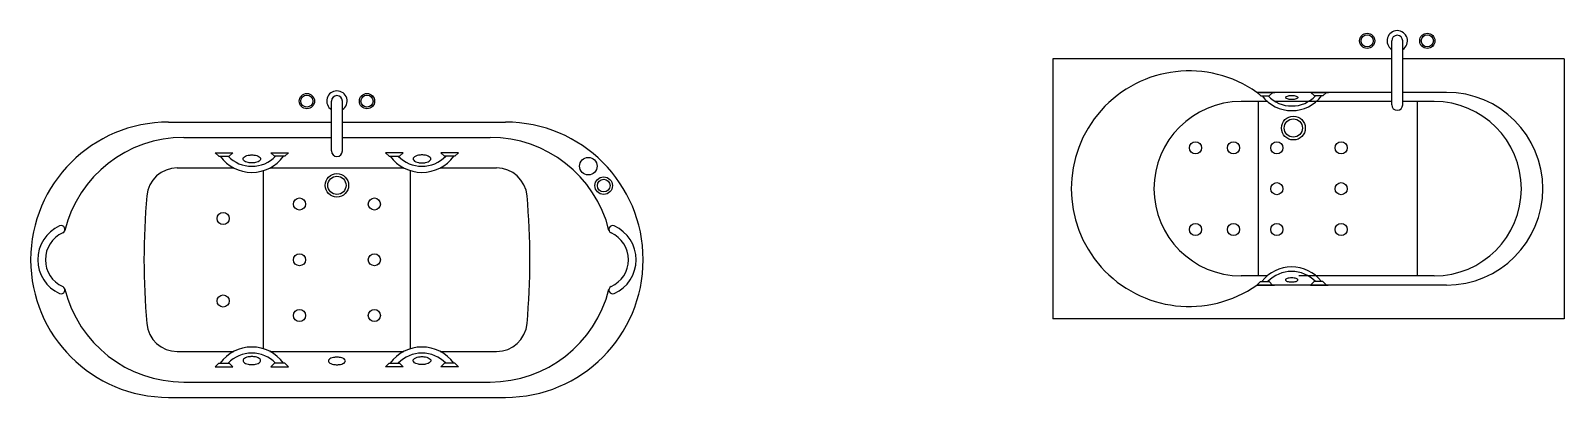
# Model space of a CAD drawing. Header units: inches. Extents: x -1249499 to 290957, y -589671 to 1013543.
# Drawn here: x -1089700 to -1084692, y 307500 to 308699 of the extents above; entities that cross this region are included whole.
import ezdxf

# ---------------------------------------------------------------- set-up
doc = ezdxf.new("R2010")
doc.units = ezdxf.units.IN
doc.header["$MEASUREMENT"] = 0
doc.layers.add('BATH', color=4, linetype='Continuous')

msp = doc.modelspace()

# ---------------------------------------------------------------- linework, layer by layer
at = {"layer": 'BATH'}
for p, q in [((-1085256.1, 308456.7), (-1085256.1, 308665.8)), ((-1085220.1, 308456.7), (-1085220.1, 308665.8)), ((-1086362.5, 308607.3), (-1086362.5, 307757.3)), ((-1085256.1, 308607.3), (-1086362.5, 308607.3)), ((-1084692.5, 308607.3), (-1085220.1, 308607.3)), ((-1084692.5, 308607.3), (-1084692.5, 307757.3)), ((-1085256.1, 308497.3), (-1085696.1, 308497.3)), ((-1085695.6, 308497.3), (-1085638.1, 308497.3)), ((-1085683.7, 308485.5), (-1085695.6, 308497.3)), ((-1085683.7, 308485.5), (-1085656.2, 308485.5)), ((-1085656.2, 308485.5), (-1085644.3, 308497.3)), ((-1085508.4, 308485.5), (-1085520.2, 308497.3)), ((-1085520.2, 308497.3), (-1085462.8, 308497.3)), ((-1085480.9, 308485.5), (-1085508.4, 308485.5)), ((-1085480.9, 308485.5), (-1085469, 308497.3)), ((-1085077.5, 308497.3), (-1085220.1, 308497.3)), ((-1088718.3, 308305.8), (-1088718.3, 308468.8)), ((-1088682.3, 308305.8), (-1088682.3, 308468.8)), ((-1085662.3, 308467.3), (-1085747.5, 308467.3)), ((-1085692.5, 308467.3), (-1085692.5, 307897.3)), ((-1085528.2, 308467.3), (-1085636.4, 308467.3)), ((-1085256.1, 308467.3), (-1085559.8, 308467.3)), ((-1085117.5, 308467.3), (-1085220.1, 308467.3)), ((-1085172.5, 308467.3), (-1085172.5, 307897.3)), ((-1089250.3, 308400.1), (-1088718.3, 308400.1)), ((-1088682.3, 308400.1), (-1088150.3, 308400.1)), ((-1089200.3, 308350.1), (-1088718.3, 308350.1)), ((-1088682.3, 308350.1), (-1088200.3, 308350.1)), ((-1089085.7, 308288.3), (-1089097.6, 308300.1)), ((-1089097.6, 308300.1), (-1089040.1, 308300.1)), ((-1089085.7, 308288.3), (-1089051.9, 308288.3)), ((-1089051.9, 308288.3), (-1089040.1, 308300.1)), ((-1088916, 308300.1), (-1088858.5, 308300.1)), ((-1088904.1, 308288.3), (-1088916, 308300.1)), ((-1088870.4, 308288.3), (-1088904.1, 308288.3)), ((-1088870.4, 308288.3), (-1088858.5, 308300.1)), ((-1088530.2, 308288.3), (-1088542, 308300.1)), ((-1088484.5, 308300.1), (-1088542, 308300.1)), ((-1088530.2, 308288.3), (-1088496.4, 308288.3)), ((-1088496.4, 308288.3), (-1088484.5, 308300.1)), ((-1088303, 308300.1), (-1088360.5, 308300.1)), ((-1088348.6, 308288.3), (-1088360.5, 308300.1)), ((-1088314.8, 308288.3), (-1088348.6, 308288.3)), ((-1088314.8, 308288.3), (-1088303, 308300.1)), ((-1089221.5, 308250.1), (-1089037.3, 308250.1)), ((-1088940.3, 307658.9), (-1088940.3, 308241.2)), ((-1088918.8, 308250.1), (-1088481.8, 308250.1)), ((-1088460.3, 307658.9), (-1088460.3, 308241.2)), ((-1088363.2, 308250.1), (-1088179, 308250.1)), ((-1085662.8, 307897.3), (-1085747.5, 307897.3)), ((-1085117.5, 307897.3), (-1085559.8, 307897.3)), ((-1085684.2, 307879), (-1085696.1, 307867.3)), ((-1085077.5, 307867.3), (-1085696.1, 307867.3)), ((-1085696.1, 307867.3), (-1085638.6, 307867.3)), ((-1085684.2, 307879), (-1085656.7, 307879)), ((-1085656.7, 307879), (-1085644.9, 307867.3)), ((-1085508.9, 307879), (-1085520.8, 307867.3)), ((-1085520.8, 307867.3), (-1085463.3, 307867.3)), ((-1085481.4, 307879), (-1085508.9, 307879)), ((-1085481.4, 307879), (-1085469.5, 307867.3)), ((-1084692.5, 307757.3), (-1086362.5, 307757.3)), ((-1089221.5, 307650.1), (-1089037.3, 307650.1)), ((-1088918.8, 307650.1), (-1088481.8, 307650.1)), ((-1088363.2, 307650.1), (-1088179, 307650.1)), ((-1089085.7, 307611.8), (-1089097.6, 307600.1)), ((-1089097.6, 307600.1), (-1089040.1, 307600.1)), ((-1089085.7, 307611.8), (-1089051.9, 307611.8)), ((-1089051.9, 307611.8), (-1089040.1, 307600.1)), ((-1088904.1, 307611.8), (-1088916, 307600.1)), ((-1088916, 307600.1), (-1088858.5, 307600.1)), ((-1088870.4, 307611.8), (-1088904.1, 307611.8)), ((-1088870.4, 307611.8), (-1088858.5, 307600.1)), ((-1088530.2, 307611.8), (-1088542, 307600.1)), ((-1088484.5, 307600.1), (-1088542, 307600.1)), ((-1088530.2, 307611.8), (-1088496.4, 307611.8)), ((-1088496.4, 307611.8), (-1088484.5, 307600.1)), ((-1088348.6, 307611.8), (-1088360.5, 307600.1)), ((-1088303, 307600.1), (-1088360.5, 307600.1)), ((-1088314.8, 307611.8), (-1088348.6, 307611.8)), ((-1088314.8, 307611.8), (-1088303, 307600.1)), ((-1089200.3, 307550.1), (-1088200.3, 307550.1)), ((-1089250.3, 307500.1), (-1088150.3, 307500.1))]:
    msp.add_line(p, q, dxfattribs=at)
for points in [[(-1085582.4, 308473.8, -0.033763), (-1085590.6, 308474.4, -0.045498), (-1085596.6, 308475.8, -0.088422), (-1085601.5, 308478.4, -0.22918), (-1085602.5, 308480.4, -0.22918), (-1085601.5, 308482.5, -0.088422), (-1085596.6, 308485.1, -0.045498), (-1085590.6, 308486.5, -0.033763), (-1085582.4, 308487, -0.033763), (-1085574.1, 308486.5, -0.045498), (-1085568.1, 308485.1, -0.088422), (-1085563.2, 308482.5, -0.22918), (-1085562.2, 308480.4, -0.22918), (-1085563.2, 308478.4, -0.088422), (-1085568.1, 308475.8, -0.045498), (-1085574.1, 308474.4, -0.033763)], [(-1088978, 308292.7, -0.046225), (-1088966.3, 308291.6, -0.059845), (-1088957.7, 308288.9, -0.101411), (-1088950.9, 308284, -0.187831), (-1088949.3, 308279.7, -0.187831), (-1088950.9, 308275.4, -0.101411), (-1088957.7, 308270.6, -0.059845), (-1088966.3, 308267.8, -0.046225), (-1088978, 308266.8, -0.046225), (-1088989.7, 308267.8, -0.059845), (-1088998.4, 308270.6, -0.101411), (-1089005.1, 308275.4, -0.187831), (-1089006.8, 308279.7, -0.187831), (-1089005.1, 308284, -0.101411), (-1088998.4, 308288.9, -0.059845), (-1088989.7, 308291.6, -0.046225)], [(-1088422.5, 308292.7, 0.046225), (-1088434.2, 308291.6, 0.059845), (-1088442.8, 308288.9, 0.101411), (-1088449.6, 308284, 0.187831), (-1088451.3, 308279.7, 0.187831), (-1088449.6, 308275.4, 0.101411), (-1088442.8, 308270.6, 0.059845), (-1088434.2, 308267.8, 0.046225), (-1088422.5, 308266.8, 0.046225), (-1088410.8, 308267.8, 0.059845), (-1088402.2, 308270.6, 0.101411), (-1088395.4, 308275.4, 0.187831), (-1088393.7, 308279.7, 0.187831), (-1088395.4, 308284, 0.101411), (-1088402.2, 308288.9, 0.059845), (-1088410.8, 308291.6, 0.046225)], [(-1085582.9, 307890.7, 0.033763), (-1085591.1, 307890.2, 0.045498), (-1085597.1, 307888.8, 0.088422), (-1085602, 307886.1, 0.22918), (-1085603, 307884.1, 0.22918), (-1085602, 307882.1, 0.088422), (-1085597.1, 307879.4, 0.045498), (-1085591.1, 307878, 0.033763), (-1085582.9, 307877.5, 0.033763), (-1085574.6, 307878, 0.045498), (-1085568.6, 307879.4, 0.088422), (-1085563.7, 307882.1, 0.22918), (-1085562.7, 307884.1, 0.22918), (-1085563.7, 307886.1, 0.088422), (-1085568.6, 307888.8, 0.045498), (-1085574.6, 307890.2, 0.033763)], [(-1088978, 307607.4, 0.046225), (-1088966.3, 307608.5, 0.059845), (-1088957.7, 307611.2, 0.101411), (-1088950.9, 307616.1, 0.187831), (-1088949.3, 307620.4, 0.187831), (-1088950.9, 307624.7, 0.101411), (-1088957.7, 307629.6, 0.059845), (-1088966.3, 307632.3, 0.046225), (-1088978, 307633.4, 0.046225), (-1088989.7, 307632.3, 0.059845), (-1088998.4, 307629.6, 0.101411), (-1089005.1, 307624.7, 0.187831), (-1089006.8, 307620.4, 0.187831), (-1089005.1, 307616.1, 0.101411), (-1088998.4, 307611.2, 0.059845), (-1088989.7, 307608.5, 0.046225)], [(-1088700.3, 307631.3, 0.045396), (-1088711.5, 307630.3, 0.058949), (-1088719.9, 307627.7, 0.100824), (-1088726.4, 307623.1, 0.190215), (-1088728, 307619.1, 0.190215), (-1088726.4, 307615, 0.100824), (-1088719.9, 307610.4, 0.058949), (-1088711.5, 307607.8, 0.045396), (-1088700.3, 307606.8, 0.045396), (-1088689, 307607.8, 0.058949), (-1088680.6, 307610.4, 0.100824), (-1088674.1, 307615, 0.190215), (-1088672.5, 307619.1, 0.190215), (-1088674.1, 307623.1, 0.100824), (-1088680.6, 307627.7, 0.058949), (-1088689, 307630.3, 0.045396)], [(-1088422.5, 307607.4, -0.046225), (-1088434.2, 307608.5, -0.059845), (-1088442.8, 307611.2, -0.101411), (-1088449.6, 307616.1, -0.187831), (-1088451.3, 307620.4, -0.187831), (-1088449.6, 307624.7, -0.101411), (-1088442.8, 307629.6, -0.059845), (-1088434.2, 307632.3, -0.046225), (-1088422.5, 307633.4, -0.046225), (-1088410.8, 307632.3, -0.059845), (-1088402.2, 307629.6, -0.101411), (-1088395.4, 307624.7, -0.187831), (-1088393.7, 307620.4, -0.187831), (-1088395.4, 307616.1, -0.101411), (-1088402.2, 307611.2, -0.059845), (-1088410.8, 307608.5, -0.046225)]]:
    msp.add_lwpolyline(points, format="xyb", close=True, dxfattribs=at)
for centre, radius in [((-1085336.2, 308665.8), 24.9), ((-1085336.2, 308665.8), 19.8), ((-1085139.9, 308665.8), 24.9), ((-1085139.9, 308665.8), 19.8), ((-1088798.4, 308468.8), 24.9), ((-1088798.4, 308468.8), 19.8), ((-1088602.1, 308468.8), 24.9), ((-1088602.1, 308468.8), 19.8), ((-1085577.2, 308380.6), 38.9), ((-1085577.2, 308380.6), 29.8), ((-1085896.5, 308315.7), 19.8), ((-1085772.8, 308315.7), 19.8), ((-1085631.3, 308315.7), 19.8), ((-1085421, 308315.7), 19.8), ((-1087879.4, 308256), 28.8), ((-1088700.3, 308193.3), 38.3), ((-1088700.3, 308193.3), 29.8), ((-1087829.2, 308192.3), 28.8), ((-1087829.2, 308192.3), 20.7), ((-1085631.3, 308182.3), 19.8), ((-1085421, 308182.3), 19.8), ((-1088822.5, 308132.2), 19.8), ((-1088578, 308132.2), 19.8), ((-1089072, 308084.9), 19.8), ((-1085896.5, 308048.8), 19.8), ((-1085772.8, 308048.8), 19.8), ((-1085631.3, 308048.8), 19.8), ((-1085421, 308048.8), 19.8), ((-1088822.5, 307950.1), 19.8), ((-1088578, 307950.1), 19.8), ((-1089072, 307815.2), 19.8), ((-1088822.5, 307768), 19.8), ((-1088578, 307768), 19.8)]:
    msp.add_circle(centre, radius, dxfattribs=at)
for centre, radius, start, end in [((-1085238.1, 308665.8), 33.3, 302.6697, 237.3303), ((-1085238.1, 308665.8), 18, 0, 180), ((-1085917.5, 308182.3), 385, 54.9032, 305.0968), ((-1088700.3, 308468.8), 33.3, 302.6697, 237.3303), ((-1088700.3, 308468.8), 18, 0, 180), ((-1085582.3, 308560.7), 123, 217.6983, 322.3017), ((-1085582.3, 308560.7), 108, 224.1406, 315.8594), ((-1085077.5, 308182.3), 315, 270, 90), ((-1085747.5, 308182.3), 285, 90, 270), ((-1085238.1, 308456.7), 18, 180, 0), ((-1085117.5, 308182.3), 285, 270, 90), ((-1089250.3, 307950.1), 450, 90, 270), ((-1088150.3, 307950.1), 450, 270, 90), ((-1089200.3, 307950.1), 400, 90, 166.1004), ((-1088200.3, 307950.1), 400, 13.8996, 90), ((-1088978, 308363.6), 128, 215.9882, 324.0118), ((-1088978, 308363.6), 108, 224.1406, 315.8594), ((-1088700.3, 308305.8), 18, 180, 0), ((-1088422.5, 308363.6), 128, 215.9882, 324.0118), ((-1088422.5, 308363.6), 108, 224.1406, 315.8594), ((-1089221.5, 308150.1), 100, 90, 174.9801), ((-1088179, 308150.1), 100, 5.0199, 90), ((-1086944.6, 307950.1), 2385.7, 174.9801, 185.0199), ((-1090455.9, 307950.1), 2385.7, 354.9801, 5.0199), ((-1089555.8, 307950.1), 121.3, 114.3583, 245.6417), ((-1089555.8, 307950.1), 96.3, 114.3583, 245.6417), ((-1089600.7, 308049.2), 12.5, 294.3583, 114.3583), ((-1087799.8, 308049.2), 12.5, 65.6417, 245.6417), ((-1087844.7, 307950.1), 96.3, 294.3583, 65.6417), ((-1087844.7, 307950.1), 121.3, 294.3583, 65.6417), ((-1085582.8, 307803.8), 123, 37.6983, 142.3017), ((-1085582.8, 307803.8), 108, 44.1406, 135.8594), ((-1089600.7, 307851), 12.5, 245.6417, 65.6417), ((-1089200.3, 307950.1), 400, 193.8996, 270), ((-1088200.3, 307950.1), 400, 270, 346.1004), ((-1087799.8, 307851), 12.5, 114.3583, 294.3583), ((-1089221.5, 307750.1), 100, 185.0199, 270), ((-1088179, 307750.1), 100, 270, 354.9801), ((-1088978, 307536.6), 128, 35.9882, 144.0118), ((-1088978, 307536.6), 108, 44.1406, 135.8594), ((-1088422.5, 307536.6), 128, 35.9882, 144.0118), ((-1088422.5, 307536.6), 108, 44.1406, 135.8594)]:
    msp.add_arc(centre, radius, start, end, dxfattribs=at)

doc.saveas('drawing.dxf')
